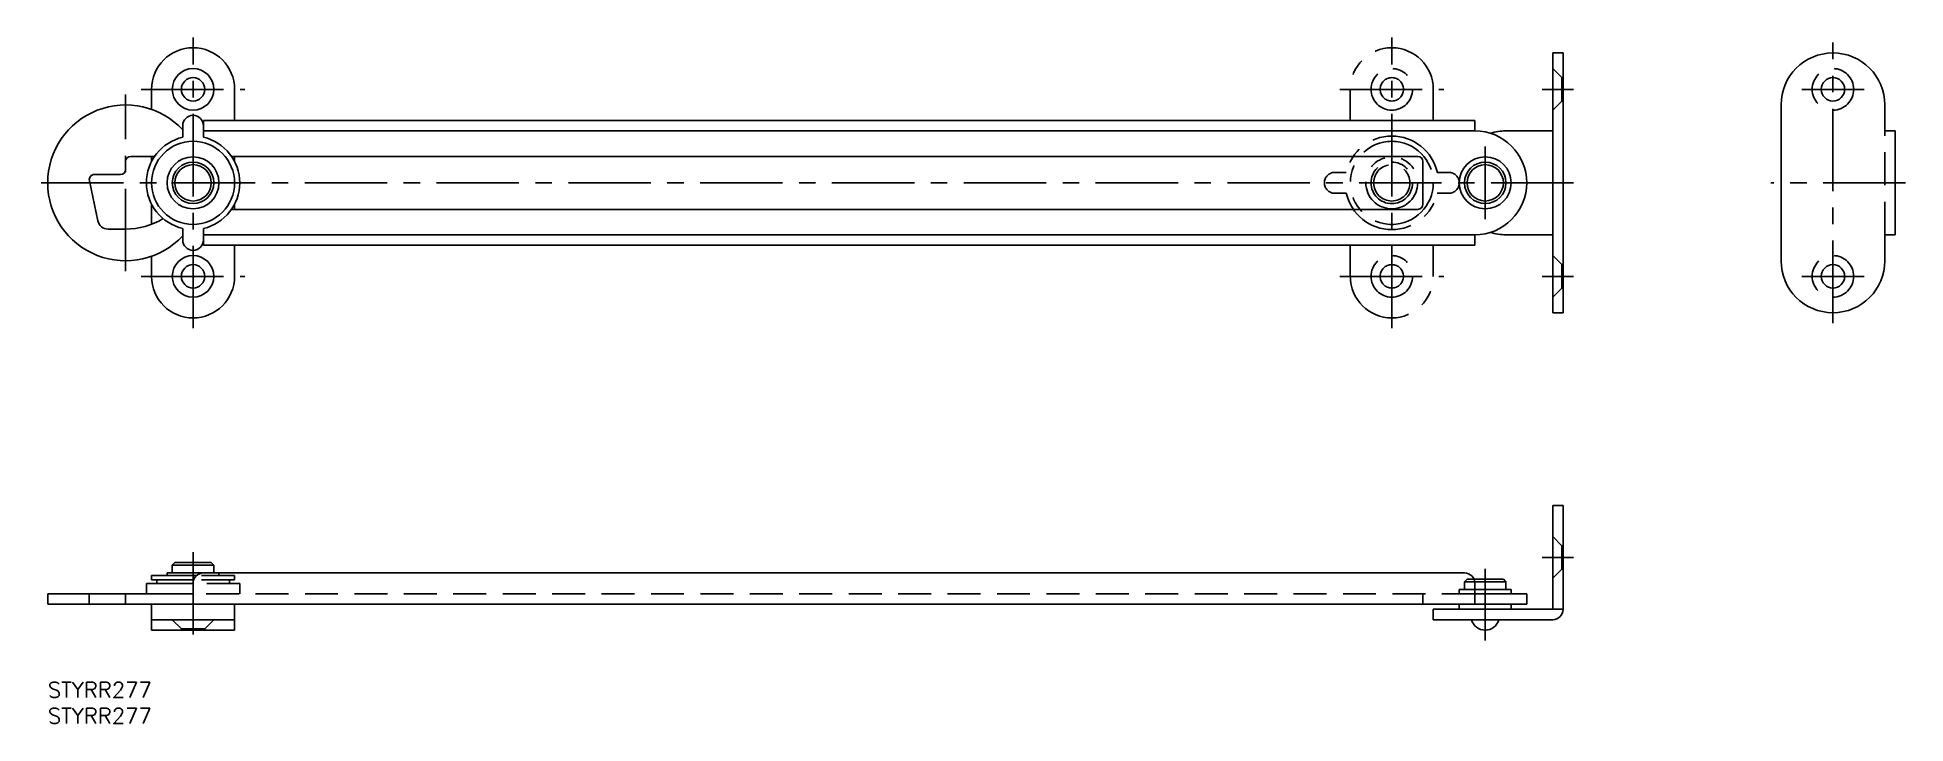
# Model space of a CAD drawing. Extents: x -2 to 358, y -8 to 124.
import ezdxf

# ---------------------------------------------------------------- set-up
doc = ezdxf.new("R2010")
doc.units = 0
doc.header["$LTSCALE"] = 0.5
for name, pattern in [('CENTER', [50.8, 31.75, -6.35, 6.35, -6.35]), ('DASHED', [19.05, 12.7, -6.35]), ('PHANTOM', [63.5, 31.75, -6.35, 6.35, -6.35, 6.35, -6.35])]:
    doc.linetypes.add(name, pattern=pattern)
for name, color, linetype in [('MSM_CENTER', 1, 'CENTER'), ('MSM_CONTINUOUS', 7, 'CONTINUOUS'), ('MSM_DASHED', 4, 'DASHED'), ('MSM_IMAGINARY', 6, 'PHANTOM'), ('MSM_PART_NUMBER', 7, 'CONTINUOUS')]:
    doc.layers.add(name, color=color, linetype=linetype)
doc.styles.get("Standard").update_dxf_attribs({"font": 'txt.shx', "height": 3, "bigfont": 'bigfont.shx'})

# ---------------------------------------------------------------- blocks, each defined once
blk = doc.blocks.new('*U36')
at = {"layer": 'MSM_PART_NUMBER'}
blk.add_text('STYRR277', height=3, dxfattribs=at).set_placement((0, -3))
blk = doc.blocks.new('*U37')
at = {"layer": 'MSM_PART_NUMBER'}
blk.add_text('STYRR277', height=3, dxfattribs=at).set_placement((0, -8))

msp = doc.modelspace()

# ---------------------------------------------------------------- linework, layer by layer
at = {"layer": 'MSM_CENTER'}
for p, q in [((28, 68.1), (28, 124.1)), ((259, 68.1), (259, 124.1)), ((344.01, 69.1), (344.01, 123.1)), ((15, 79.1), (15, 113.1)), ((18, 114.1), (38, 114.1)), ((249, 114.1), (269, 114.1)), ((294, 114.1), (288, 114.1)), ((350.01, 114.1), (338.01, 114.1)), ((277, 89.1), (277, 103.1)), ((294, 96.1), (-2, 96.1)), ((358.01, 96.1), (332.01, 96.1)), ((18, 78.1), (38, 78.1)), ((249, 78.1), (269, 78.1)), ((294, 78.1), (288, 78.1)), ((350.01, 78.1), (338.01, 78.1)), ((28, 25), (28, 8)), ((277, 21.8), (277, 8)), ((294, 24), (288, 24))]:
    msp.add_line(p, q, dxfattribs=at)
at = {"layer": 'MSM_CONTINUOUS'}
for p, q in [((290, 71.1), (290, 121.1)), ((292, 121.1), (290, 121.1)), ((292, 71.1), (292, 121.1)), ((20, 110.24), (20, 114.1)), ((36, 108.1), (36, 114.1)), ((30, 104.87), (30, 108.1)), ((275, 108.1), (30, 108.1)), ((275, 106.1), (275, 108.1)), ((334.01, 81.1), (334.01, 111.1)), ((354.01, 106.1), (354.01, 111.1)), ((26, 104.87), (26, 107.1)), ((275, 106.1), (30, 106.1)), ((290, 106.1), (281, 106.1)), ((356.01, 106.1), (354.01, 106.1)), ((356.01, 86.1), (356.01, 106.1)), ((20.58, 101.2), (16, 101.2)), ((20, 100.22), (20, 101.2)), ((264, 101.2), (35.42, 101.2)), ((36, 100.22), (36, 101.2)), ((14, 97.7), (9, 97.7)), ((15, 98.7), (15, 100.2)), ((265, 92), (265, 100.2)), ((9.66, 88.78), (8.02, 96.49)), ((20, 88.12), (20, 91.98)), ((264, 91), (35.42, 91)), ((36, 91), (36, 91.98)), ((15, 87.2), (11.62, 87.2)), ((26, 85.1), (26, 87.32)), ((30, 84.1), (30, 87.32)), ((275, 86.1), (30, 86.1)), ((275, 84.1), (30, 84.1)), ((36, 78.1), (36, 84.1)), ((275, 84.1), (275, 86.1)), ((290, 86.1), (281, 86.1)), ((354.01, 81.1), (354.01, 86.1)), ((356.01, 86.1), (354.01, 86.1)), ((20, 78.1), (20, 81.96)), ((292, 71.1), (290, 71.1)), ((290, 34), (290, 14)), ((292, 34), (290, 34)), ((292, 34), (292, 14)), ((24, 22.5), (24.5, 23)), ((32, 22.5), (24, 22.5)), ((24, 22.5), (24, 21)), ((31.5, 23), (24.5, 23)), ((32, 22.5), (31.5, 23)), ((32, 22.5), (32, 21)), ((28, 19), (19, 19)), ((19, 19), (19, 17)), ((28.68, 20.5), (20, 20.5)), ((20, 20.5), (20, 19.7)), ((28.13, 19.7), (20, 19.7)), ((21, 19), (21, 19.7)), ((273, 21), (23, 21)), ((23, 21), (23, 20.5)), ((28, 19), (28, 15)), ((280.5, 19.8), (274.83, 19.8)), ((281, 19.3), (274.98, 19.3)), ((275, 19), (275, 15)), ((280.5, 19.8), (281, 19.3)), ((281, 19.3), (281, 17.8)), ((28, 17), (0, 17)), ((0, 17), (0, 15)), ((285, 15), (0, 15)), ((20, 15), (20, 10)), ((36, 15), (36, 10)), ((272, 15), (272, 14)), ((282, 17.8), (275, 17.8)), ((285, 17), (275, 17)), ((282, 17.8), (282, 17)), ((282, 15), (282, 14)), ((285, 17), (285, 15)), ((36, 12), (20, 12)), ((292, 14), (267, 14)), ((267, 14), (267, 12)), ((290, 12), (267, 12)), ((290, 12), (290, 12)), ((290, 12), (290, 12)), ((36, 10), (20, 10))]:
    msp.add_line(p, q, dxfattribs=at)
for centre, radius in [((28, 114.1), 4), ((28, 114.1), 2.25), ((344.01, 114.1), 2.25), ((28, 96.1), 8), ((28, 96.1), 5), ((277, 96.1), 5), ((28, 96.1), 4), ((28, 96.1), 3.5), ((277, 96.1), 4), ((277, 96.1), 3.5), ((28, 78.1), 4), ((28, 78.1), 2.25), ((344.01, 78.1), 2.25)]:
    msp.add_circle(centre, radius, dxfattribs=at)
for centre, radius, start, end in [((28, 114.1), 8, 360, 180), ((344.01, 111.1), 10, 360, 180), ((15, 96.1), 15, 42.8334, 317.1666), ((28, 107.1), 2, 360, 180), ((28, 96.1), 9, 102.8396, 257.1604), ((28, 96.1), 9, 282.8396, 77.1604), ((275, 96.1), 10, 270, 90), ((281, 96.1), 10, 90, 107.4576), ((16, 100.2), 1, 90, 180), ((264, 100.2), 1, 360, 90), ((9, 96.7), 1, 90, 192.0179), ((14, 98.7), 1, 270, 360), ((264, 92), 1, 270, 360), ((11.62, 89.2), 2, 192.018, 270), ((15, 101.2), 14, 270, 301.0319), ((281, 96.1), 10, 252.5424, 270), ((28, 85.1), 2, 180, 360), ((344.01, 81.1), 10, 180, 360), ((28, 78.1), 8, 180, 360), ((30, 19), 2, 90, 180), ((273, 19), 2, 0, 90), ((277, 12.76), 2.76, 195.9508, 344.0492), ((290, 14), 2, 270, 0)]:
    msp.add_arc(centre, radius, start, end, dxfattribs=at)
at = {"layer": 'MSM_DASHED'}
for p, q in [((290, 118.1), (291.75, 116.35)), ((291.75, 111.85), (291.75, 116.35)), ((291.75, 116.35), (292, 116.35)), ((290, 110.1), (291.75, 111.85)), ((291.75, 111.85), (292, 111.85)), ((354.01, 86.1), (354.01, 106.1)), ((290, 82.1), (291.75, 80.35)), ((291.75, 80.35), (292, 80.35)), ((291.75, 80.35), (291.75, 75.85)), ((290, 74.1), (291.75, 75.85)), ((291.75, 75.85), (292, 75.85)), ((290, 28), (291.75, 26.25)), ((291.75, 26.25), (292, 26.25)), ((291.75, 21.75), (291.75, 26.25)), ((290, 20), (291.75, 21.75)), ((291.75, 21.75), (292, 21.75)), ((37, 19), (28, 19)), ((36, 19.7), (28.13, 19.7)), ((36, 20.5), (28.68, 20.5)), ((33, 21), (33, 20.5)), ((35, 19.7), (35, 19)), ((36, 20.5), (36, 19.7)), ((37, 19), (37, 17)), ((273.5, 19.8), (273, 19.3)), ((274.98, 19.3), (273, 19.3)), ((273, 19.3), (273, 17.8)), ((274.83, 19.8), (273.5, 19.8)), ((8, 17), (8, 15)), ((15, 17), (15, 15)), ((275, 17), (28, 17)), ((265, 17), (265, 15)), ((275, 17.8), (272, 17.8)), ((272, 17), (272, 17.8)), ((24, 12), (25.75, 10.25)), ((32, 12), (30.25, 10.25)), ((25.75, 10.25), (30.25, 10.25)), ((25.75, 10.25), (25.75, 10)), ((30.25, 10.25), (30.25, 10))]:
    msp.add_line(p, q, dxfattribs=at)
for centre in [(344.01, 114.1), (344.01, 78.1)]:
    msp.add_circle(centre, 4, dxfattribs=at)
at = {"layer": 'MSM_IMAGINARY'}
for p, q in [((251, 108.1), (251, 114.1)), ((267, 108.1), (267, 114.1)), ((250.23, 98.1), (248, 98.1)), ((270, 98.1), (267.77, 98.1)), ((250.23, 94.1), (248, 94.1)), ((270, 94.1), (267.77, 94.1)), ((251, 78.1), (251, 84.1)), ((267, 78.1), (267, 84.1))]:
    msp.add_line(p, q, dxfattribs=at)
for centre, radius in [((259, 114.1), 4), ((259, 114.1), 2.25), ((259, 96.1), 8), ((259, 96.1), 5), ((259, 96.1), 4), ((259, 96.1), 3.5), ((259, 78.1), 4), ((259, 78.1), 2.25)]:
    msp.add_circle(centre, radius, dxfattribs=at)
for centre, radius, start, end in [((259, 114.1), 8, 360, 180), ((259, 96.1), 9, 12.8396, 167.1604), ((248, 96.1), 2, 90, 270), ((270, 96.1), 2, 270, 89.9999), ((259, 96.1), 9, 192.8396, 347.1604), ((259, 78.1), 8, 180, 360)]:
    msp.add_arc(centre, radius, start, end, dxfattribs=at)

# ---------------------------------------------------------------- block references
at = {"layer": 'MSM_CONTINUOUS'}
for name in ['*U36', '*U37']:
    msp.add_blockref(name, (0, 0), dxfattribs=at)

doc.saveas('drawing.dxf')
